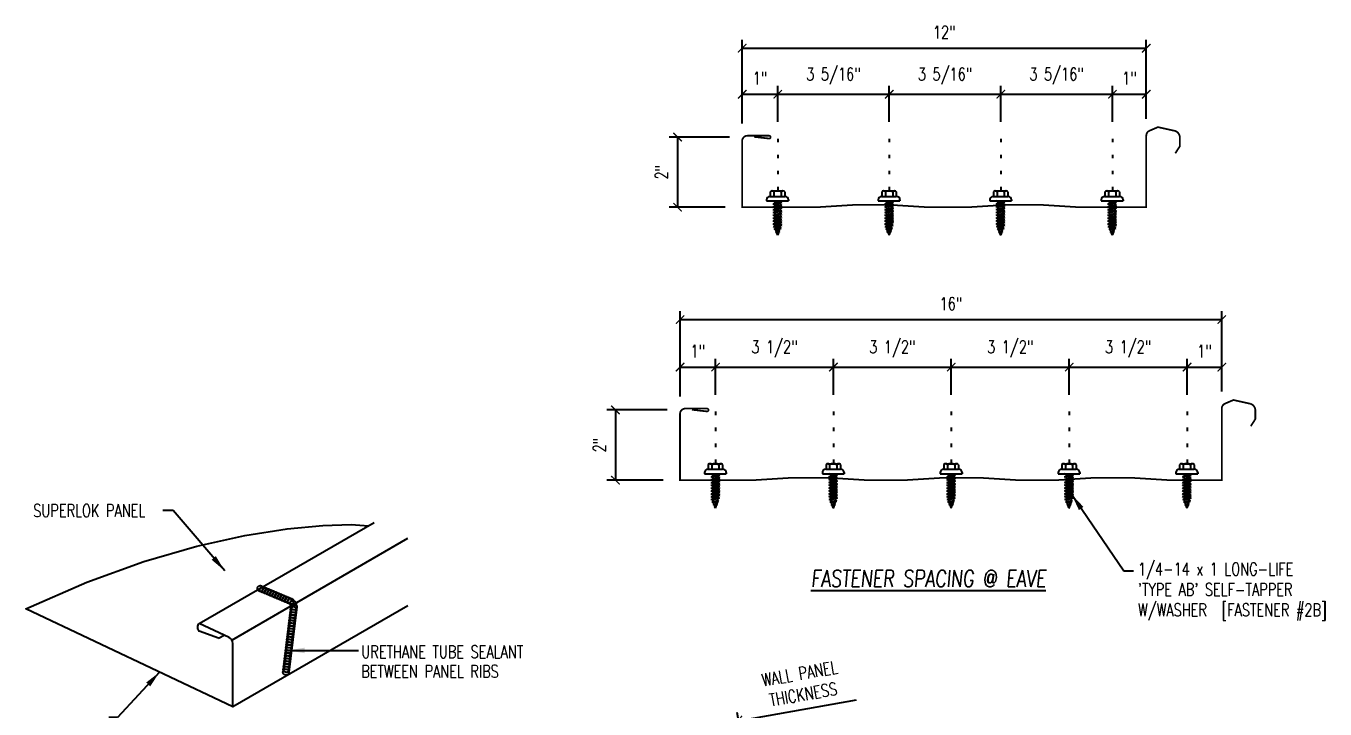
# Model space of a CAD drawing. Header units: inches. Extents: x 1.1 to 39.6, y 6.9 to 55.3.
# Drawn here: x 1.05 to 39.62, y 35.05 to 55.33 of the extents above; entities that cross this region are included whole.
import ezdxf

# ---------------------------------------------------------------- set-up
doc = ezdxf.new("R2010")
doc.units = ezdxf.units.IN
doc.header["$MEASUREMENT"] = 0
doc.linetypes.add('CENTER2', pattern=[1.125, 0.75, -0.125, 0.125, -0.125])
doc.linetypes.add('DOT2', pattern=[0.125, 0, -0.125])
for name, color, linetype in [('DIM', 2, 'Continuous'), ('FASTENER', 9, 'Continuous'), ('LABEL', 6, 'Continuous'), ('PANEL', 11, 'Continuous'), ('SEALANT', 253, 'CENTER2'), ('TEXT', 2, 'Continuous')]:
    doc.layers.add(name, color=color, linetype=linetype)
doc.styles.add('ROMAND', font='romand', dxfattribs={"height": 0.075})
doc.styles.add('TEXT', font='SIMPLEX', dxfattribs={"width": 0.75, "height": 6})
doc.styles.add('TEXT1', font='ROMANS.shx', dxfattribs={"width": 0.75, "height": 0.375})
doc.dimstyles.new('DETAIL', dxfattribs={"dimscale": 4, "dimtxt": 0.375, "dimasz": 0.0625, "dimexe": 0.0625, "dimexo": 0.125, "dimgap": 0.0625, "dimtad": 1, "dimdec": 4, "dimzin": 3, "dimdsep": 46, "dimlunit": 4, "dimtxsty": 'TEXT1', "dimblk": 'ARCHTICK', "dimcen": 0.0625, "dimclrd": 7, "dimclre": 7, "dimclrt": 2, "dimadec": 0, "dimazin": 0, "dimtfac": 0.59375, "dimtdec": 4, "dimtmove": 0, "dimatfit": 3, "dimfxl": 0, "dimfrac": 2, "dimtolj": 1, "dimtzin": 3, "dimarcsym": 0})
doc.dimstyles.new('DETAIL$7', dxfattribs={"dimscale": 4, "dimtxt": 6, "dimasz": 0.125, "dimexe": 0.0625, "dimexo": 0.125, "dimgap": 0.0625, "dimtad": 1, "dimdec": 5, "dimzin": 3, "dimdsep": 46, "dimlunit": 4, "dimtxsty": 'TEXT', "dimblk": 'ARCHTICK', "dimcen": 0.0625, "dimclrd": 7, "dimclre": 7, "dimclrt": 2, "dimadec": 0, "dimazin": 0, "dimtfac": 0.666667, "dimtdec": 5, "dimtmove": 0, "dimatfit": 3, "dimfxl": 0, "dimfrac": 2, "dimtolj": 1, "dimtzin": 3, "dimarcsym": 0})

# ---------------------------------------------------------------- blocks, each defined once
blk = doc.blocks.new('_ArchTick')
at = {"color": 0, "linetype": 'ByBlock', "const_width": 0.15}
blk.add_lwpolyline([(-0.5, -0.5), (0.5, 0.5)], dxfattribs=at)
blk = doc.blocks.new('*D15')
at = {"layer": 'DEFPOINTS', "color": 0}
for p in [(22.208, 34.705), (22.402, 26.294), (23.652, 26.514)]:
    blk.add_point(p, dxfattribs=at)
at = {"layer": 'DIM', "color": 7, "lineweight": -2}
for p, q in [((22.208, 34.705), (25.712, 35.323)), ((22.315, 26.786), (20.915, 34.731)), ((23.565, 27.007), (22.165, 34.951)), ((20.958, 34.484), (22.208, 34.705))]:
    blk.add_line(p, q, dxfattribs=at)
at = {"layer": 'DIM', "color": 7, "lineweight": -2, "xscale": 0.25, "yscale": 0.25, "zscale": 0.25}
for p, rotation in [((22.208, 34.705), 9.99999999999995), ((20.958, 34.484), 189.9999999999999)]:
    blk.add_blockref('_ArchTick', p, dxfattribs=dict(at, rotation=rotation))
at = {"layer": 'DIM', "color": 2, "insert": (24.076, 35.796), "char_height": 0.375, "attachment_point": 5, "rotation": 10, "style": 'TEXT1'}
blk.add_mtext('\\A1;{WALL PANEL}\\P{THICKNESS}', dxfattribs=at)
blk = doc.blocks.new('FZ6')
at = {"layer": 'FASTENER'}
for p, q in [((-0.324, 0.071), (-0.324, 0.037)), ((-0.324, 0.037), (0.324, 0.037)), ((-0.224, 0.171), (0.215, 0.171)), ((-0.215, 0.305), (-0.215, 0.171)), ((-0.161, 0.337), (0.161, 0.337)), ((-0.129, 0.035), (-0.124, 0.037)), ((-0.096, 0.017), (-0.129, 0.035)), ((-0.129, -0.049), (0.096, 0.015)), ((-0.124, 0.037), (-0.08, 0.037)), ((-0.107, 0.305), (-0.107, 0.171)), ((-0.096, 0.017), (-0.025, 0.037)), ((-0.08, 0.037), (0.08, 0.037)), ((-0.08, 0.021), (-0.08, -0.035)), ((0.08, 0.037), (0.08, 0.011)), ((0.129, -0.003), (0.096, 0.015)), ((0.107, 0.305), (0.107, 0.171)), ((0.215, 0.305), (0.215, 0.171)), ((0.324, 0.071), (0.324, 0.037)), ((-0.096, -0.068), (-0.129, -0.049)), ((-0.129, -0.134), (0.096, -0.069)), ((-0.096, -0.152), (-0.129, -0.134)), ((-0.129, -0.218), (0.096, -0.154)), ((-0.096, -0.237), (-0.129, -0.218)), ((-0.129, -0.303), (0.096, -0.238)), ((-0.096, -0.321), (-0.129, -0.303)), ((-0.129, -0.387), (0.096, -0.323)), ((-0.096, -0.068), (0.129, -0.004)), ((-0.096, -0.152), (0.129, -0.088)), ((-0.096, -0.237), (0.129, -0.172)), ((-0.096, -0.321), (0.129, -0.257)), ((-0.096, -0.406), (0.129, -0.341)), ((-0.08, -0.063), (-0.08, -0.12)), ((-0.08, -0.148), (-0.08, -0.204)), ((-0.08, -0.232), (-0.08, -0.288)), ((-0.08, -0.317), (-0.08, -0.373)), ((0.08, -0.016), (0.08, -0.074)), ((0.08, -0.102), (0.08, -0.158)), ((0.08, -0.186), (0.08, -0.243)), ((0.08, -0.27), (0.08, -0.327)), ((0.08, -0.355), (0.08, -0.412)), ((0.129, -0.088), (0.096, -0.069)), ((0.129, -0.172), (0.096, -0.154)), ((0.129, -0.257), (0.096, -0.238)), ((0.129, -0.341), (0.096, -0.323)), ((-0.096, -0.406), (-0.129, -0.387)), ((-0.129, -0.471), (0.096, -0.407)), ((-0.096, -0.49), (-0.129, -0.471)), ((-0.129, -0.556), (0.096, -0.491)), ((-0.096, -0.575), (-0.129, -0.556)), ((-0.129, -0.64), (0.096, -0.576)), ((-0.096, -0.659), (-0.129, -0.64)), ((-0.121, -0.722), (0.092, -0.662)), ((-0.088, -0.741), (-0.121, -0.722)), ((-0.096, -0.49), (0.129, -0.426)), ((-0.096, -0.575), (0.129, -0.51)), ((-0.096, -0.659), (0.129, -0.595)), ((-0.095, -0.799), (0.071, -0.752)), ((-0.088, -0.741), (0.125, -0.68)), ((-0.08, -0.401), (-0.08, -0.457)), ((-0.08, -0.485), (-0.08, -0.542)), ((-0.08, -0.57), (-0.08, -0.626)), ((-0.061, -0.818), (0.104, -0.771)), ((0.104, -0.771), (0.071, -0.752)), ((0.08, -0.44), (0.08, -0.496)), ((0.08, -0.524), (0.08, -0.58)), ((0.125, -0.68), (0.092, -0.662)), ((0.129, -0.426), (0.096, -0.407)), ((0.129, -0.51), (0.096, -0.491)), ((0.129, -0.595), (0.096, -0.576)), ((-0.061, -0.818), (-0.095, -0.799)), ((-0.063, -0.877), (0.034, -0.847)), ((-0.029, -0.895), (-0.063, -0.877)), ((-0.029, -0.895), (0.068, -0.866)), ((0.068, -0.866), (0.034, -0.847))]:
    blk.add_line(p, q, dxfattribs=at)
for centre, radius, start, end in [((-0.224, 0.071), 0.1, 90, 180), ((-0.161, 0.274), 0.0628, 29.8754, 150.1246), ((0, 0.141), 0.196, 56.9974, 123.0026), ((0.161, 0.274), 0.0628, 29.8754, 150.1246), ((0.224, 0.071), 0.1, 0, 90), ((0.676, -0.642), 0.757, 180.9696, 185.1765), ((0.676, -0.642), 0.757, 187.255, 191.3837), ((-0.676, -0.642), 0.757, 351.6648, 356.0901), ((-0.676, -0.642), 0.757, 358.2537, 2.5109), ((0.676, -0.642), 0.757, 193.4363, 197.6723), ((0.676, -0.642), 0.757, 199.1495, 206.7351), ((-0.676, -0.642), 0.757, 333.2649, 342.2085), ((-0.676, -0.642), 0.757, 343.5473, 349.3968)]:
    blk.add_arc(centre, radius, start, end, dxfattribs=at)
blk = doc.blocks.new('FD-F2b')
at = {"layer": 'TEXT', "style": 'TEXT1', "width": 0.75}
for s, p in [('1/4-14 x 1 LONG-LIFE', (0.0047, -0.0408)), ("'TYPE AB' SELF-TAPPER", (0.0047, -0.1926)), ('W/WASHER', (0.0047, -0.3444)), ('[FASTENER #2B]', (0.6255, -0.3444))]:
    blk.add_text(s, height=0.09375, dxfattribs=at).set_placement(p)
blk.add_attdef('(QUANTITY)', (0.0047, -0.4962), '', height=0.0938, dxfattribs=at)
at = {"layer": 'TEXT', "style": 'TEXT1', "flags": 1}
for tag, p in [('Color', (0.0199, -0.7145)), ('Calc', (0.0199, -0.7145)), ('Opt1', (0.0199, -0.7145)), ('Opt2', (0.0199, -0.7145)), ('Opt3', (0.0199, -0.7145)), ('Description', (0.0199, -0.7145)), ('Multiple', (0.0199, -0.7145)), ('Part', (0.0199, -0.7145)), ('Spare1', (0.0199, -0.902)), ('Spare2', (0.0199, -0.902)), ('Spare3', (0.0199, -0.902)), ('Spare4', (0.0199, -0.902)), ('Spare5', (0.0199, -0.902)), ('Spare6', (0.0199, -0.902)), ('Spare7', (0.0199, -0.902)), ('Spare8', (0.0199, -0.902)), ('Spare9', (0.0199, -0.902)), ('Spare10', (0.0199, -0.902))]:
    blk.add_attdef(tag, p, '', height=0.0938, dxfattribs=at)
blk = doc.blocks.new('*D17')
at = {"layer": 'DEFPOINTS', "color": 0}
for p in [(21.528, 45.205), (20.473, 43.832), (21.528, 43.882)]:
    blk.add_point(p, dxfattribs=at)
at = {"layer": 'DIM', "color": 7, "lineweight": -2}
for p, q in [((20.473, 44.332), (20.473, 45.455)), ((20.473, 45.205), (21.528, 45.205)), ((21.528, 44.382), (21.528, 45.455))]:
    blk.add_line(p, q, dxfattribs=at)
at = {"layer": 'DIM', "color": 7, "lineweight": -2, "xscale": 0.25, "yscale": 0.25, "zscale": 0.25, "rotation": 180}
blk.add_blockref('_ArchTick', (20.473, 45.205), dxfattribs=at)
at = {"layer": 'DIM', "color": 7, "lineweight": -2, "xscale": 0.25, "yscale": 0.25, "zscale": 0.25}
blk.add_blockref('_ArchTick', (21.528, 45.205), dxfattribs=at)
at = {"layer": 'DIM', "color": 2, "insert": (21, 45.678), "char_height": 0.375, "attachment_point": 5, "style": 'TEXT1'}
blk.add_mtext('\\A1;1"', dxfattribs=at)
blk = doc.blocks.new('*D18')
at = {"layer": 'DEFPOINTS', "color": 0}
for p in [(20.592, 43.934), (18.554, 41.847), (20.472, 41.847)]:
    blk.add_point(p, dxfattribs=at)
at = {"layer": 'DIM', "color": 7, "lineweight": -2}
for p, q in [((20.092, 43.934), (18.304, 43.934)), ((18.554, 43.934), (18.554, 41.847)), ((19.972, 41.847), (18.304, 41.847))]:
    blk.add_line(p, q, dxfattribs=at)
at = {"layer": 'DIM', "color": 7, "lineweight": -2, "xscale": 0.25, "yscale": 0.25, "zscale": 0.25}
for p, rotation in [((18.554, 43.934), 90), ((18.554, 41.847), 270)]:
    blk.add_blockref('_ArchTick', p, dxfattribs=dict(at, rotation=rotation))
at = {"layer": 'DIM', "color": 2, "insert": (18.08, 42.891), "char_height": 0.375, "attachment_point": 5, "rotation": 90, "style": 'TEXT1'}
blk.add_mtext('\\A1;2"', dxfattribs=at)
blk = doc.blocks.new('*D19')
at = {"layer": 'DEFPOINTS', "color": 0}
for p in [(36.559, 45.205), (36.559, 43.976), (35.528, 43.882)]:
    blk.add_point(p, dxfattribs=at)
at = {"layer": 'DIM', "color": 7, "lineweight": -2}
for p, q in [((35.528, 44.382), (35.528, 45.455)), ((35.528, 45.205), (36.559, 45.205)), ((36.559, 44.476), (36.559, 45.455))]:
    blk.add_line(p, q, dxfattribs=at)
at = {"layer": 'DIM', "color": 7, "lineweight": -2, "xscale": 0.25, "yscale": 0.25, "zscale": 0.25, "rotation": 180}
blk.add_blockref('_ArchTick', (35.528, 45.205), dxfattribs=at)
at = {"layer": 'DIM', "color": 7, "lineweight": -2, "xscale": 0.25, "yscale": 0.25, "zscale": 0.25}
blk.add_blockref('_ArchTick', (36.559, 45.205), dxfattribs=at)
at = {"layer": 'DIM', "color": 2, "insert": (36.043, 45.678), "char_height": 0.375, "attachment_point": 5, "style": 'TEXT1'}
blk.add_mtext('\\A1;1"', dxfattribs=at)
blk = doc.blocks.new('*D22')
at = {"color": 7, "lineweight": -2}
for p, q in [((21.528, 44.382), (21.528, 45.455)), ((21.528, 45.205), (25.028, 45.205)), ((25.028, 44.382), (25.028, 45.455))]:
    blk.add_line(p, q, dxfattribs=at)
at = {"layer": 'DEFPOINTS', "color": 0}
for p in [(25.028, 45.205), (21.528, 43.882), (25.028, 43.882)]:
    blk.add_point(p, dxfattribs=at)
at = {"color": 7, "lineweight": -2, "xscale": 0.25, "yscale": 0.25, "zscale": 0.25, "rotation": 180}
blk.add_blockref('_ArchTick', (21.528, 45.205), dxfattribs=at)
at = {"color": 7, "lineweight": -2, "xscale": 0.25, "yscale": 0.25, "zscale": 0.25}
blk.add_blockref('_ArchTick', (25.028, 45.205), dxfattribs=at)
at = {"color": 2, "insert": (23.278, 45.741), "char_height": 0.375, "attachment_point": 5, "style": 'TEXT1'}
blk.add_mtext('\\A1;3 1/2"', dxfattribs=at)
blk = doc.blocks.new('*D23')
at = {"color": 7, "lineweight": -2}
for p, q in [((25.028, 44.382), (25.028, 45.455)), ((25.028, 45.205), (28.528, 45.205)), ((28.528, 44.382), (28.528, 45.455))]:
    blk.add_line(p, q, dxfattribs=at)
at = {"layer": 'DEFPOINTS', "color": 0}
for p in [(28.528, 45.205), (25.028, 43.882), (28.528, 43.882)]:
    blk.add_point(p, dxfattribs=at)
at = {"color": 7, "lineweight": -2, "xscale": 0.25, "yscale": 0.25, "zscale": 0.25, "rotation": 180}
blk.add_blockref('_ArchTick', (25.028, 45.205), dxfattribs=at)
at = {"color": 7, "lineweight": -2, "xscale": 0.25, "yscale": 0.25, "zscale": 0.25}
blk.add_blockref('_ArchTick', (28.528, 45.205), dxfattribs=at)
at = {"color": 2, "insert": (26.778, 45.741), "char_height": 0.375, "attachment_point": 5, "style": 'TEXT1'}
blk.add_mtext('\\A1;3 1/2"', dxfattribs=at)
blk = doc.blocks.new('*D24')
at = {"color": 7, "lineweight": -2}
for p, q in [((28.528, 44.382), (28.528, 45.455)), ((28.528, 45.205), (32.028, 45.205)), ((32.028, 44.382), (32.028, 45.455))]:
    blk.add_line(p, q, dxfattribs=at)
at = {"layer": 'DEFPOINTS', "color": 0}
for p in [(32.028, 45.205), (28.528, 43.882), (32.028, 43.882)]:
    blk.add_point(p, dxfattribs=at)
at = {"color": 7, "lineweight": -2, "xscale": 0.25, "yscale": 0.25, "zscale": 0.25, "rotation": 180}
blk.add_blockref('_ArchTick', (28.528, 45.205), dxfattribs=at)
at = {"color": 7, "lineweight": -2, "xscale": 0.25, "yscale": 0.25, "zscale": 0.25}
blk.add_blockref('_ArchTick', (32.028, 45.205), dxfattribs=at)
at = {"color": 2, "insert": (30.278, 45.741), "char_height": 0.375, "attachment_point": 5, "style": 'TEXT1'}
blk.add_mtext('\\A1;3 1/2"', dxfattribs=at)
blk = doc.blocks.new('*D25')
at = {"color": 7, "lineweight": -2}
for p, q in [((32.028, 44.382), (32.028, 45.455)), ((32.028, 45.205), (35.528, 45.205)), ((35.528, 44.382), (35.528, 45.455))]:
    blk.add_line(p, q, dxfattribs=at)
at = {"layer": 'DEFPOINTS', "color": 0}
for p in [(35.528, 45.205), (32.028, 43.882), (35.528, 43.882)]:
    blk.add_point(p, dxfattribs=at)
at = {"color": 7, "lineweight": -2, "xscale": 0.25, "yscale": 0.25, "zscale": 0.25, "rotation": 180}
blk.add_blockref('_ArchTick', (32.028, 45.205), dxfattribs=at)
at = {"color": 7, "lineweight": -2, "xscale": 0.25, "yscale": 0.25, "zscale": 0.25}
blk.add_blockref('_ArchTick', (35.528, 45.205), dxfattribs=at)
at = {"color": 2, "insert": (33.778, 45.741), "char_height": 0.375, "attachment_point": 5, "style": 'TEXT1'}
blk.add_mtext('\\A1;3 1/2"', dxfattribs=at)
blk = doc.blocks.new('LAY-LAB')
at = {"layer": 'LABEL', "color": 6, "style": 'ROMAND', "oblique": 5, "width": 0.75}
blk.add_attdef('LAY-LAB', (0.017, 0.036), '', height=0.188, dxfattribs=at)
blk = doc.blocks.new('*D20')
at = {"layer": 'DEFPOINTS', "color": 0}
for p in [(23.373, 53.308), (22.319, 51.935), (23.373, 51.985)]:
    blk.add_point(p, dxfattribs=at)
at = {"layer": 'DIM', "color": 7, "lineweight": -2}
for p, q in [((22.319, 52.435), (22.319, 53.558)), ((22.319, 53.308), (23.373, 53.308)), ((23.373, 52.485), (23.373, 53.558))]:
    blk.add_line(p, q, dxfattribs=at)
at = {"layer": 'DIM', "color": 7, "lineweight": -2, "xscale": 0.25, "yscale": 0.25, "zscale": 0.25, "rotation": 180}
blk.add_blockref('_ArchTick', (22.319, 53.308), dxfattribs=at)
at = {"layer": 'DIM', "color": 7, "lineweight": -2, "xscale": 0.25, "yscale": 0.25, "zscale": 0.25}
blk.add_blockref('_ArchTick', (23.373, 53.308), dxfattribs=at)
at = {"layer": 'DIM', "color": 2, "insert": (22.846, 53.781), "char_height": 0.375, "attachment_point": 5, "style": 'TEXT1'}
blk.add_mtext('\\A1;1"', dxfattribs=at)
blk = doc.blocks.new('*D21')
at = {"layer": 'DEFPOINTS', "color": 0}
for p in [(22.437, 52.037), (20.399, 49.95), (22.317, 49.95)]:
    blk.add_point(p, dxfattribs=at)
at = {"layer": 'DIM', "color": 7, "lineweight": -2}
for p, q in [((21.937, 52.037), (20.149, 52.037)), ((20.399, 52.037), (20.399, 49.95)), ((21.817, 49.95), (20.149, 49.95))]:
    blk.add_line(p, q, dxfattribs=at)
at = {"layer": 'DIM', "color": 7, "lineweight": -2, "xscale": 0.25, "yscale": 0.25, "zscale": 0.25}
for p, rotation in [((20.399, 52.037), 90), ((20.399, 49.95), 270)]:
    blk.add_blockref('_ArchTick', p, dxfattribs=dict(at, rotation=rotation))
at = {"layer": 'DIM', "color": 2, "insert": (19.926, 50.994), "char_height": 0.375, "attachment_point": 5, "rotation": 90, "style": 'TEXT1'}
blk.add_mtext('\\A1;2"', dxfattribs=at)
blk = doc.blocks.new('*D26')
at = {"color": 7, "lineweight": -2}
for p, q in [((23.373, 52.485), (23.373, 53.558)), ((23.373, 53.308), (26.685, 53.308)), ((26.685, 52.485), (26.685, 53.558))]:
    blk.add_line(p, q, dxfattribs=at)
at = {"layer": 'DEFPOINTS', "color": 0}
for p in [(26.685, 53.308), (23.373, 51.985), (26.685, 51.985)]:
    blk.add_point(p, dxfattribs=at)
at = {"color": 7, "lineweight": -2, "xscale": 0.25, "yscale": 0.25, "zscale": 0.25, "rotation": 180}
blk.add_blockref('_ArchTick', (23.373, 53.308), dxfattribs=at)
at = {"color": 7, "lineweight": -2, "xscale": 0.25, "yscale": 0.25, "zscale": 0.25}
blk.add_blockref('_ArchTick', (26.685, 53.308), dxfattribs=at)
at = {"color": 2, "insert": (25.029, 53.844), "char_height": 0.375, "attachment_point": 5, "style": 'TEXT1'}
blk.add_mtext('\\A1;3 5/16"', dxfattribs=at)
blk = doc.blocks.new('*D27')
at = {"color": 7, "lineweight": -2}
for p, q in [((26.685, 52.485), (26.685, 53.558)), ((26.685, 53.308), (29.998, 53.308)), ((29.998, 52.485), (29.998, 53.558))]:
    blk.add_line(p, q, dxfattribs=at)
at = {"layer": 'DEFPOINTS', "color": 0}
for p in [(29.998, 53.308), (26.685, 51.985), (29.998, 51.985)]:
    blk.add_point(p, dxfattribs=at)
at = {"color": 7, "lineweight": -2, "xscale": 0.25, "yscale": 0.25, "zscale": 0.25, "rotation": 180}
blk.add_blockref('_ArchTick', (26.685, 53.308), dxfattribs=at)
at = {"color": 7, "lineweight": -2, "xscale": 0.25, "yscale": 0.25, "zscale": 0.25}
blk.add_blockref('_ArchTick', (29.998, 53.308), dxfattribs=at)
at = {"color": 2, "insert": (28.342, 53.844), "char_height": 0.375, "attachment_point": 5, "style": 'TEXT1'}
blk.add_mtext('\\A1;3 5/16"', dxfattribs=at)
blk = doc.blocks.new('*D28')
at = {"color": 7, "lineweight": -2}
for p, q in [((29.998, 52.485), (29.998, 53.558)), ((29.998, 53.308), (33.31, 53.308)), ((33.31, 52.485), (33.31, 53.558))]:
    blk.add_line(p, q, dxfattribs=at)
at = {"layer": 'DEFPOINTS', "color": 0}
for p in [(33.31, 53.308), (29.998, 51.985), (33.31, 51.985)]:
    blk.add_point(p, dxfattribs=at)
at = {"color": 7, "lineweight": -2, "xscale": 0.25, "yscale": 0.25, "zscale": 0.25, "rotation": 180}
blk.add_blockref('_ArchTick', (29.998, 53.308), dxfattribs=at)
at = {"color": 7, "lineweight": -2, "xscale": 0.25, "yscale": 0.25, "zscale": 0.25}
blk.add_blockref('_ArchTick', (33.31, 53.308), dxfattribs=at)
at = {"color": 2, "insert": (31.654, 53.844), "char_height": 0.375, "attachment_point": 5, "style": 'TEXT1'}
blk.add_mtext('\\A1;3 5/16"', dxfattribs=at)
blk = doc.blocks.new('*D29')
at = {"color": 7, "lineweight": -2}
for p, q in [((33.31, 52.485), (33.31, 53.558)), ((33.31, 53.308), (34.317, 53.308)), ((34.317, 52.579), (34.317, 53.558))]:
    blk.add_line(p, q, dxfattribs=at)
at = {"layer": 'DEFPOINTS', "color": 0}
for p in [(34.317, 53.308), (34.317, 52.079), (33.31, 51.985)]:
    blk.add_point(p, dxfattribs=at)
at = {"color": 7, "lineweight": -2, "xscale": 0.25, "yscale": 0.25, "zscale": 0.25, "rotation": 180}
blk.add_blockref('_ArchTick', (33.31, 53.308), dxfattribs=at)
at = {"color": 7, "lineweight": -2, "xscale": 0.25, "yscale": 0.25, "zscale": 0.25}
blk.add_blockref('_ArchTick', (34.317, 53.308), dxfattribs=at)
at = {"color": 2, "insert": (33.814, 53.781), "char_height": 0.375, "attachment_point": 5, "style": 'TEXT1'}
blk.add_mtext('\\A1;1"', dxfattribs=at)

msp = doc.modelspace()

# ---------------------------------------------------------------- linework, layer by layer
at = {"color": 7}
for p, q in [((22.31858, 52.93466), (22.31858, 54.9241)), ((34.31731, 52.93466), (34.31731, 54.9241)), ((22.31858, 54.6741), (34.31731, 54.6741))]:
    msp.add_line(p, q, dxfattribs=at)
at = {"layer": 'DIM', "linetype": 'DOT2', "ltscale": 3}
for p, q in [((23.37295, 51.98485), (23.37295, 49.95038)), ((26.68545, 51.98485), (26.68545, 50.02055)), ((29.99795, 51.98485), (29.99795, 50.0133)), ((33.31045, 51.98485), (33.31045, 49.95038)), ((21.52762, 43.88192), (21.52762, 41.84745)), ((25.02762, 43.88192), (25.02762, 41.90968)), ((28.52762, 43.88192), (28.52762, 41.91761)), ((32.02762, 43.88192), (32.02762, 41.8719)), ((35.52762, 43.88192), (35.52762, 41.84745))]:
    msp.add_line(p, q, dxfattribs=at)
at = {"layer": 'DIM', "color": 7}
for p, q in [((20.47325, 44.33173), (20.47325, 46.86498)), ((36.5591, 44.47599), (36.5591, 46.86498)), ((20.47325, 46.61498), (36.5591, 46.61498))]:
    msp.add_line(p, q, dxfattribs=at)
at = {"layer": 'PANEL'}
for p, q in [((6.19872, 37.59289), (11.39488, 40.59289)), ((7.16376, 37.10048), (12.39488, 40.12066)), ((7.08195, 37.17581), (6.19872, 37.59289)), ((6.77204, 37.15357), (6.19872, 37.36648)), ((6.77204, 37.15357), (6.93267, 37.2463)), ((7.19872, 35.12066), (7.19872, 36.99886))]:
    msp.add_line(p, q, dxfattribs=at)
for points in [[(33.48181, 49.95038, 0.05, 0.05, 0), (32.35918, 49.95038, 0.05, 0.05, 0), (31.23655, 50.02055, 0.05, 0.05, 0), (30.11391, 50.02055, 0.05, 0.05, 0), (28.99128, 49.95038, 0.05, 0.05, 0), (27.86865, 49.95038, 0.05, 0.05, 0), (26.74602, 50.02055, 0.05, 0.05, 0), (25.62338, 50.02055, 0.05, 0.05, 0), (24.50075, 49.95038, 0.05, 0.05, 0), (23.18156, 49.95038, 0.05, 0.05, 0), (23.24668, 49.95038, 0.05, 0.05, 0), (23.0643, 49.95038, 0.05, 0.05, 0), (22.74028, 49.95038, 0.05, 0.05, 0), (22.31731, 49.95029, 0.05, 0.05, 0), (22.31731, 51.91727, 0.05253, 0.05253, -0.41421356), (22.4764, 52.07637, 0.05253, 0.05253, 0), (23.11934, 52.07637, 0.05253, 0.05253, -0.41421356), (23.16162, 52.03409, 0.05253, 0.05253, -0.41421356), (23.11934, 51.99181, 0.05253, 0.05253, 0), (22.67028, 52.04253, 0, 0, 0)], [(35.17736, 51.55273, 0.05253, 0.05253, 0), (35.31458, 51.76555, 0.05253, 0.05253, 0), (35.31458, 52.01706, 0.05253, 0.05253, 0.31402705), (35.17488, 52.21755, 0.05253, 0.05253, 0), (34.66361, 52.33133, 0.05253, 0.05253, 0), (34.39964, 52.21827, 0.05253, 0.05253, 0.27334467), (34.31731, 52.07892, 0.05, 0.05, 0), (34.31731, 49.95054, 0.05, 0.05, 0), (34.11, 49.95038, 0.05, 0.05, 0), (32.76259, 49.95038, 0.05, 0.05, 0)], [(37.41914, 43.4498, 0.05253, 0.05253, 0), (37.55637, 43.66262, 0.05253, 0.05253, 0), (37.55637, 43.91413, 0.05253, 0.05253, 0.31402705), (37.41667, 44.11462, 0.05253, 0.05253, 0), (36.9054, 44.2284, 0.05253, 0.05253, 0), (36.64143, 44.11534, 0.05253, 0.05253, 0.27334467), (36.5591, 43.97599, 0.05, 0.05, 0), (36.5591, 41.8476, 0.05, 0.05, 0), (36.35178, 41.84745, 0.05, 0.05, 0), (35.00438, 41.84745, 0.05, 0.05, 0), (33.88174, 41.91761, 0.05, 0.05, 0), (32.75911, 41.91761, 0.05, 0.05, 0), (31.63648, 41.84745, 0.05, 0.05, 0), (30.51385, 41.84745, 0.05, 0.05, 0), (29.39121, 41.91761, 0.05, 0.05, 0), (28.26858, 41.91761, 0.05, 0.05, 0), (27.14595, 41.84745, 0.05, 0.05, 0), (26.02332, 41.84745, 0.05, 0.05, 0), (24.90068, 41.91761, 0.05, 0.05, 0), (23.77805, 41.91761, 0.05, 0.05, 0), (22.65542, 41.84745, 0.05, 0.05, 0), (21.33623, 41.84745, 0.05, 0.05, 0), (21.40135, 41.84745, 0.05, 0.05, 0), (21.21897, 41.84745, 0.05, 0.05, 0), (20.89494, 41.84745, 0.05, 0.05, 0), (20.47198, 41.84736, 0.05, 0.05, 0), (20.47198, 43.81434, 0.05253, 0.05253, -0.41421356), (20.63107, 43.97343, 0.05253, 0.05253, 0), (21.27401, 43.97343, 0.05253, 0.05253, -0.41421356), (21.31628, 43.93116, 0.05253, 0.05253, -0.41421356), (21.27401, 43.88888, 0.05253, 0.05253, 0), (20.82495, 43.9396, 0, 0, 0)]]:
    msp.add_lwpolyline(points, format="xyseb", dxfattribs=at)
msp.add_lwpolyline([(12.39488, 38.12066), (7.19872, 35.12066), (1.05224, 38.02319), (2.8564, 38.81428), (4.55607, 39.42858), (6.12911, 39.88546), (7.55333, 40.20431), (8.80658, 40.40451), (9.8667, 40.50543), (10.71153, 40.52646), (11.2223, 40.49325)], dxfattribs=at)
for centre, radius, start, end in [((6.28855, 37.47968), 0.14451, 128.431894, 231.568106), ((6.97653, 36.97923), 0.22306, 5.047248, 61.797202)]:
    msp.add_arc(centre, radius, start, end, dxfattribs=at)
at = {"layer": 'SEALANT', "color": 9}
for centre in [(8.0105, 38.63008), (8.08544, 38.59854), (8.16038, 38.56699), (8.23532, 38.53545), (8.31025, 38.50391), (8.38519, 38.47236), (8.46013, 38.44082), (8.53507, 38.40928), (8.61001, 38.37773), (8.68495, 38.34619), (8.75988, 38.31465), (8.83482, 38.2831), (8.90976, 38.25156), (8.9847, 38.17954), (8.96885, 37.76132), (8.97874, 37.84202), (8.98862, 37.92273), (8.99851, 38.00343), (9.0084, 38.08413), (8.91941, 37.35781), (8.92929, 37.43851), (8.93918, 37.51921), (8.94907, 37.59992), (8.95896, 37.68062), (8.86996, 36.95429), (8.87985, 37.03499), (8.88974, 37.1157), (8.89963, 37.1964), (8.90952, 37.2771), (8.83041, 36.63148), (8.8403, 36.71218), (8.85019, 36.79289), (8.86008, 36.87359), (8.78097, 36.22796), (8.79086, 36.30867), (8.80075, 36.38937), (8.81063, 36.47007), (8.82052, 36.55078), (8.77108, 36.14726)]:
    msp.add_circle(centre, 0.08824, dxfattribs=at)

# ---------------------------------------------------------------- block references
at = {"color": 7, "xscale": 0.25, "yscale": 0.25, "zscale": 0.25, "rotation": 180}
msp.add_blockref('_ArchTick', (22.31858, 54.6741), dxfattribs=at)
at = {"color": 7, "xscale": 0.25, "yscale": 0.25, "zscale": 0.25}
msp.add_blockref('_ArchTick', (34.31731, 54.6741), dxfattribs=at)
at = {"layer": 'DIM', "color": 7, "xscale": 0.25, "yscale": 0.25, "zscale": 0.25, "rotation": 180}
msp.add_blockref('_ArchTick', (20.47325, 46.61498), dxfattribs=at)
at = {"layer": 'DIM', "color": 7, "xscale": 0.25, "yscale": 0.25, "zscale": 0.25}
msp.add_blockref('_ArchTick', (36.5591, 46.61498), dxfattribs=at)
at = {"layer": 'FASTENER'}
for p in [(23.3674, 50.10283), (26.6799, 50.10283), (29.9924, 50.10283), (33.3049, 50.10283), (21.52206, 41.9999), (25.02206, 41.9999), (28.52206, 41.9999), (32.02206, 41.9999), (35.52206, 41.9999)]:
    msp.add_blockref('FZ6', p, dxfattribs=at)
at = {"layer": 'LABEL', "xscale": 2.666666666666686, "yscale": 2.666666666666679, "zscale": 2.66666666666668}
msp.add_blockref('LAY-LAB', (24.31805, 38.57936), dxfattribs=at).add_auto_attribs({'LAY-LAB': '%%UFASTENER SPACING @ EAVE'})
at = {"layer": 'TEXT', "xscale": 4, "yscale": 4, "zscale": 4}
msp.add_blockref('FD-F2b', (34.04857, 39.18459), dxfattribs=at)

# ---------------------------------------------------------------- texts
at = {"color": 2, "insert": (28.31794, 55.14732), "char_height": 0.375, "attachment_point": 5, "style": 'TEXT1'}
msp.add_mtext('\\A1;12"', dxfattribs=at)
at = {"layer": 'DIM', "color": 2, "insert": (28.51617, 47.08819), "char_height": 0.375, "attachment_point": 5, "style": 'TEXT1'}
msp.add_mtext('\\A1;16"', dxfattribs=at)
at = {"layer": 'TEXT', "style": 'TEXT1', "width": 0.75}
for s, p in [('SUPERLOK PANEL', (1.26801, 40.75548)), ('URETHANE TUBE SEALANT', (11.00938, 36.56513)), ('BETWEEN PANEL RIBS', (11.0032, 35.98339))]:
    msp.add_text(s, height=0.375, dxfattribs=at).set_placement(p)

# ---------------------------------------------------------------- dimensions: what is measured, and where the dimension line sits
for base, p1, p2, picture, middle in [((26.68545, 53.30784), (23.37295, 51.98485), (26.68545, 51.98485), '*D26', (25.0292, 53.84355)), ((29.99795, 53.30784), (26.68545, 51.98485), (29.99795, 51.98485), '*D27', (28.3417, 53.84355)), ((33.31045, 53.30784), (29.99795, 51.98485), (33.31045, 51.98485), '*D28', (31.6542, 53.84355)), ((34.31731, 53.30784), (33.31045, 51.98485), (34.31731, 52.07892), '*D29', (33.81388, 53.78105)), ((25.02762, 45.20491), (21.52762, 43.88192), (25.02762, 43.88192), '*D22', (23.27762, 45.74062)), ((28.52762, 45.20491), (25.02762, 43.88192), (28.52762, 43.88192), '*D23', (26.77762, 45.74062)), ((32.02762, 45.20491), (28.52762, 43.88192), (32.02762, 43.88192), '*D24', (30.27762, 45.74062)), ((35.52762, 45.20491), (32.02762, 43.88192), (35.52762, 43.88192), '*D25', (33.77762, 45.74062))]:
    dim = msp.add_linear_dim(base=base, p1=p1, p2=p2, dimstyle='DETAIL')
    dim.commit()
    dim.dimension.update_dxf_attribs({"geometry": picture, "text_midpoint": middle})
at = {"layer": 'DIM'}
for base, p1, p2, picture, middle in [((23.37295, 53.30784), (22.31858, 51.93466), (23.37295, 51.98485), '*D20', (22.84576, 53.78105)), ((21.52762, 45.20491), (20.47325, 43.83173), (21.52762, 43.88192), '*D17', (21.00043, 45.67812)), ((36.5591, 45.20491), (35.52762, 43.88192), (36.5591, 43.97599), '*D19', (36.04336, 45.67812))]:
    dim = msp.add_linear_dim(base=base, p1=p1, p2=p2, text='1"', dimstyle='DETAIL', override={"dimtxt": 0.375, "dimtmove": 0}, dxfattribs=at)
    dim.commit()
    dim.dimension.update_dxf_attribs({"geometry": picture, "text_midpoint": middle})
for base, p1, p2, picture, middle in [((20.39892, 49.95029), (22.4369, 52.03686), (22.31731, 49.95029), '*D21', (19.92571, 50.99357)), ((18.55359, 41.84736), (20.59156, 43.93393), (20.47198, 41.84736), '*D18', (18.08037, 42.89064))]:
    dim = msp.add_linear_dim(base=base, p1=p1, p2=p2, angle=90, text='2"', dimstyle='DETAIL', override={"dimtxt": 0.375, "dimtmove": 0}, dxfattribs=at)
    dim.commit()
    dim.dimension.update_dxf_attribs({"geometry": picture, "text_midpoint": middle})
dim = msp.add_linear_dim(base=(22.20801, 34.70472), p1=(22.40221, 26.29385), p2=(23.65221, 26.51426), angle=10, text='{WALL PANEL}\\P{THICKNESS}', dimstyle='DETAIL', dxfattribs=at)
dim.commit()
dim.dimension.update_dxf_attribs({"geometry": '*D15', "text_midpoint": (24.20621, 35.05705), "dimtype": 160})

# ---------------------------------------------------------------- leaders
for points in [[(32.10222, 41.41943), (33.64581, 39.15785), (33.93748, 39.15785)], [(8.82899, 36.791), (10.50113, 36.791), (10.92595, 36.791)]]:
    msp.add_leader(points, dimstyle='DETAIL$7')
at = {"layer": 'TEXT'}
for points in [[(6.95187, 39.15689), (5.42496, 40.9488), (5.11164, 40.9488)], [(5.0207, 36.14918), (3.77444, 34.80106), (3.51335, 34.80106)]]:
    msp.add_leader(points, dimstyle='DETAIL$7', dxfattribs=at)

doc.saveas('drawing.dxf')
